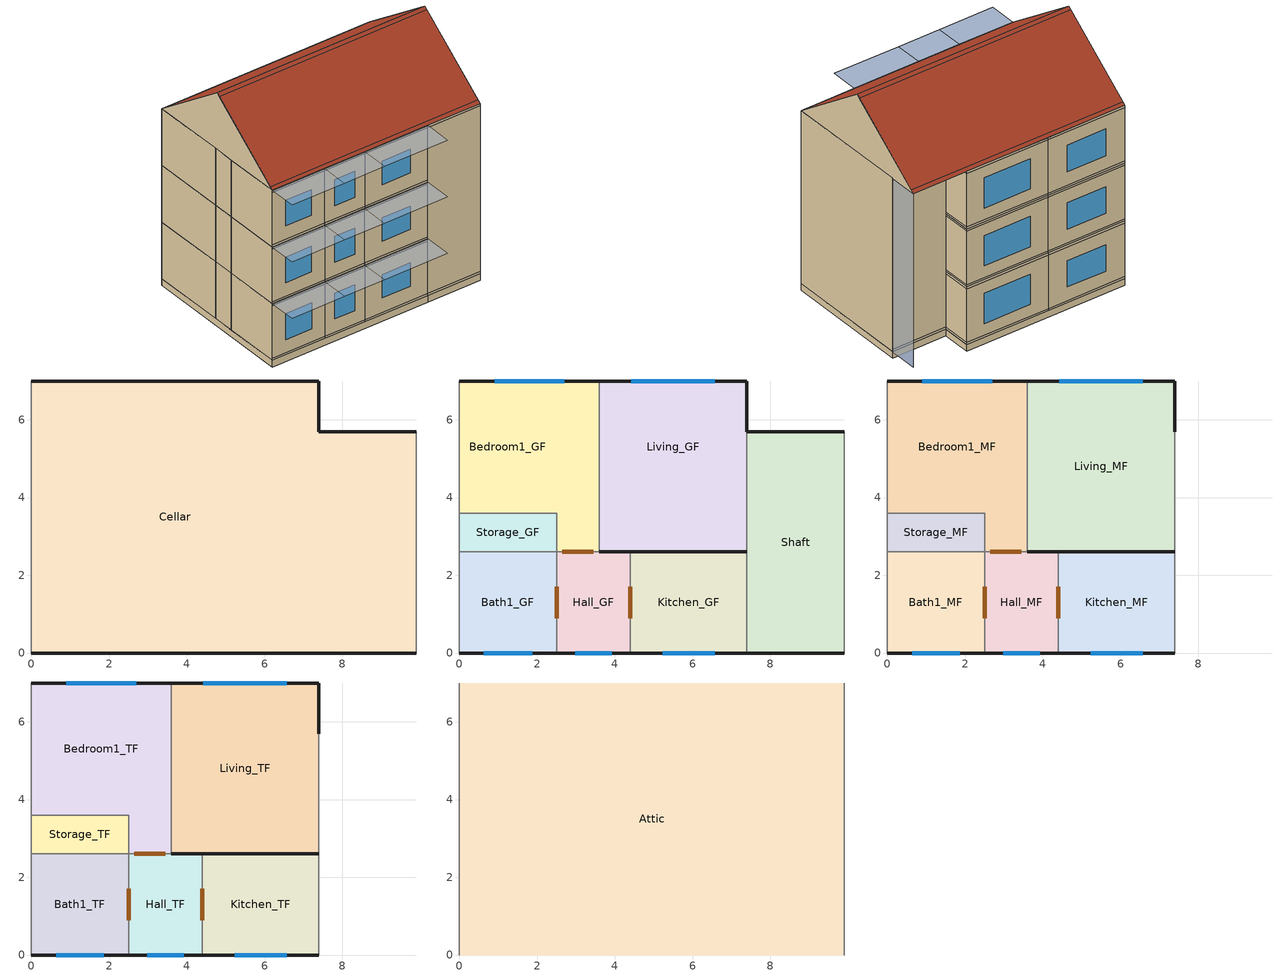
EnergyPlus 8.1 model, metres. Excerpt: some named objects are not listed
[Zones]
Cellar
 floor ground (FLOOR_RandomU): 0,7 7.4,7 7.4,0 0,0 z-0.3; 7.4,5.7 9.9,5.7 9.9,0 7.4,0 z-0.3
 wall outside (CAVITY_RandomU): 0,0 7.4,0 9.9,0 / 9.9,5.7 7.4,5.7 7.4,7 0,7 z-0.3:0
 wall adiabatic (CAVITY_RandomU): 0,7 0,0 / 9.9,0 9.9,5.7 z-0.3:0
Shaft
 floor to Cellar (Suspended_Wooden_Floor): 7.4,5.7 9.9,5.7 9.9,0 7.4,0 z0
 wall outside (CAVITY_RandomU): 9.9,5.7 7.4,5.7 / 7.4,0 9.9,0 z0.1:7.7; 9.9,5.7 7.4,5.7 / 7.4,0 9.9,0 z7.7:7.8; 9.9,5.7 7.4,5.7 / 7.4,0 9.9,0 z0:0.1
 wall adiabatic (CAVITY_RandomU): 9.9,0 9.9,5.7 z0:7.8
 wall to Kitchen_GF (Single_Brick_Internal_Wall): 7.4,2.6 7.4,0 z0:2.6
 wall to Living_MF (Single_Brick_Internal_Wall): 7.4,5.7 7.4,2.6 z2.6:5.2
 wall to Kitchen_MF (Single_Brick_Internal_Wall): 7.4,2.6 7.4,0 z2.6:5.2
 wall to Living_GF (Single_Brick_Internal_Wall): 7.4,5.7 7.4,2.6 z0:2.6
 wall to Living_TF (Single_Brick_Internal_Wall): 7.4,5.7 7.4,2.6 z5.2:7.8
 wall to Kitchen_TF (Single_Brick_Internal_Wall): 7.4,2.6 7.4,0 z5.2:7.8
Bath1_GF
 floor to Cellar (Suspended_Wooden_Floor): 0,2.6 2.5,2.6 2.5,0 0,0 z0
 wall outside (CAVITY_RandomU): 0,0 2.5,0 z0.1:2.5; 0,0 2.5,0 z2.5:2.6; 0,0 2.5,0 z0:0.1
 wall to Storage_GF (Single_Brick_Internal_Wall): 2.5,2.6 0,2.6 z0:2.6
 wall to Hall_GF (Single_Brick_Internal_Wall): 2.5,0 2.5,2.6 z0:2.6
 wall adiabatic (CAVITY_RandomU): 0,2.6 0,0 z0:2.6
 window (Window_RandomU): 0.63,0 1.87,0 z0.7:1.9
 door inside (Wooden_Door): 2.5,0.9 2.5,1.7 z0:2
Hall_GF
 floor to Cellar (Suspended_Wooden_Floor): 2.5,2.6 4.4,2.6 4.4,0 2.5,0 z0
 wall outside (CAVITY_RandomU): 2.5,0 4.4,0 / 4.4,2.6 3.6,2.6 z0.1:2.5; 4.4,2.6 3.6,2.6 / 2.5,0 4.4,0 z2.5:2.6; 4.4,2.6 3.6,2.6 / 2.5,0 4.4,0 z0:0.1
 wall to Bedroom1_GF (Single_Brick_Internal_Wall): 3.6,2.6 2.5,2.6 z0:2.6
 wall to Kitchen_GF (Single_Brick_Internal_Wall): 4.4,0 4.4,2.6 z0:2.6
 window (Window_RandomU): 2.98,0 3.92,0 z0.7:1.9
 door inside (Wooden_Door): 3.45,2.6 2.65,2.6 / 4.4,0.9 4.4,1.7 z0:2
Living_GF
 floor to Cellar (Suspended_Wooden_Floor): 3.6,3.6 7.4,3.6 7.4,2.6 3.6,2.6 z0; 3.6,7 7.4,7 7.4,3.6 3.6,3.6 z0
 wall outside (CAVITY_RandomU): 3.6,2.6 7.4,2.6 / 7.4,5.7 7.4,7 3.6,7 z0.1:2.5; 7.4,5.7 7.4,7 3.6,7 / 3.6,2.6 7.4,2.6 z2.5:2.6; 7.4,5.7 7.4,7 3.6,7 / 3.6,2.6 7.4,2.6 z0:0.1
 wall to Bedroom1_GF (Single_Brick_Internal_Wall): 3.6,7 3.6,3.6 3.6,2.6 z0:2.6
 window (Window_RandomU): 6.57,7 4.43,7 z0.62:1.98
Bedroom1_GF
 floor to Cellar (Suspended_Wooden_Floor): 2.5,7 3.6,7 3.6,3.6 2.5,3.6 z0; 0,7 2.5,7 2.5,3.6 0,3.6 z0; 2.5,3.6 3.6,3.6 3.6,2.6 2.5,2.6 z0
 wall outside (CAVITY_RandomU): 3.6,7 0,7 z0.1:2.5; 3.6,7 0,7 z2.5:2.6; 3.6,7 0,7 z0:0.1
 wall adiabatic (CAVITY_RandomU): 0,7 0,3.6 z0:2.6
 wall to Storage_GF (Single_Brick_Internal_Wall): 0,3.6 2.5,3.6 2.5,2.6 z0:2.6
 window (Window_RandomU): 2.69,7 0.91,7 z0.7:1.9
Storage_GF
 floor to Cellar (Suspended_Wooden_Floor): 0,3.6 2.5,3.6 2.5,2.6 0,2.6 z0
 wall adiabatic (CAVITY_RandomU): 0,3.6 0,2.6 z0:2.6
Kitchen_GF
 floor to Cellar (Suspended_Wooden_Floor): 4.4,2.6 7.4,2.6 7.4,0 4.4,0 z0
 wall outside (CAVITY_RandomU): 7.4,2.6 4.4,2.6 / 4.4,0 7.4,0 z0.1:2.5; 7.4,2.6 4.4,2.6 / 4.4,0 7.4,0 z2.5:2.6; 7.4,2.6 4.4,2.6 / 4.4,0 7.4,0 z0:0.1
 window (Window_RandomU): 5.23,0 6.57,0 z0.76:1.84
Bedroom1_MF
 floor to Bedroom1_GF (Suspended_Wooden_Floor): 0,7 3.6,7 3.6,3.6 0,3.6 z2.6; 2.5,3.6 3.6,3.6 3.6,2.6 2.5,2.6 z2.6
 wall outside (CAVITY_RandomU): 3.6,7 0,7 z2.7:5.1; 3.6,7 0,7 z5.1:5.2; 3.6,7 0,7 z2.6:2.7
 wall to Living_MF (Single_Brick_Internal_Wall): 3.6,2.6 3.6,3.6 3.6,7 z2.6:5.2
 wall adiabatic (CAVITY_RandomU): 0,7 0,3.6 z2.6:5.2
 wall to Storage_MF (Single_Brick_Internal_Wall): 0,3.6 2.5,3.6 2.5,2.6 z2.6:5.2
 wall to Hall_MF (Single_Brick_Internal_Wall): 2.5,2.6 3.6,2.6 z2.6:5.2
 window (Window_RandomU): 2.7,7 0.9,7 z3.3:4.5
 door inside (Wooden_Door): 2.65,2.6 3.45,2.6 z2.6:4.6
Storage_MF
 floor to Storage_GF (Suspended_Wooden_Floor): 0,3.6 2.5,3.6 2.5,2.6 0,2.6 z2.6
 wall to Bath1_MF (Single_Brick_Internal_Wall): 0,2.6 2.5,2.6 z2.6:5.2
 wall adiabatic (CAVITY_RandomU): 0,3.6 0,2.6 z2.6:5.2
Bath1_MF
 floor to Bath1_GF (Suspended_Wooden_Floor): 0,2.6 2.5,2.6 2.5,0 0,0 z2.6
 wall outside (CAVITY_RandomU): 0,0 2.5,0 z2.7:5.1; 0,0 2.5,0 z5.1:5.2; 0,0 2.5,0 z2.6:2.7
 wall to Hall_MF (Single_Brick_Internal_Wall): 2.5,0 2.5,2.6 z2.6:5.2
 wall adiabatic (CAVITY_RandomU): 0,2.6 0,0 z2.6:5.2
 window (Window_RandomU): 0.64,0 1.86,0 z3.31:4.49
 door inside (Wooden_Door): 2.5,0.9 2.5,1.7 z2.6:4.6
Living_MF
 floor to Living_GF (Suspended_Wooden_Floor): 3.6,7 7.4,7 7.4,2.6 3.6,2.6 z2.6
 wall outside (CAVITY_RandomU): 3.6,2.6 7.4,2.6 / 7.4,5.7 7.4,7 3.6,7 z2.7:5.1; 7.4,5.7 7.4,7 3.6,7 / 3.6,2.6 7.4,2.6 z5.1:5.2; 7.4,5.7 7.4,7 3.6,7 / 3.6,2.6 7.4,2.6 z2.6:2.7
 window (Window_RandomU): 6.57,7 4.43,7 z3.22:4.58
Kitchen_MF
 floor to Kitchen_GF (Suspended_Wooden_Floor): 4.4,2.6 7.4,2.6 7.4,0 4.4,0 z2.6
 wall outside (CAVITY_RandomU): 7.4,2.6 4.4,2.6 / 4.4,0 7.4,0 z2.7:5.1; 7.4,2.6 4.4,2.6 / 4.4,0 7.4,0 z5.1:5.2; 7.4,2.6 4.4,2.6 / 4.4,0 7.4,0 z2.6:2.7
 wall to Hall_MF (Single_Brick_Internal_Wall): 4.4,2.6 4.4,0 z2.6:5.2
 window (Window_RandomU): 5.23,0 6.57,0 z3.36:4.44
 door inside (Wooden_Door): 4.4,1.7 4.4,0.9 z2.6:4.6
Hall_MF
 floor to Hall_GF (Suspended_Wooden_Floor): 2.5,2.6 4.4,2.6 4.4,0 2.5,0 z2.6
 wall outside (CAVITY_RandomU): 2.5,0 4.4,0 / 4.4,2.6 3.6,2.6 z2.7:5.1; 4.4,2.6 3.6,2.6 / 2.5,0 4.4,0 z5.1:5.2; 4.4,2.6 3.6,2.6 / 2.5,0 4.4,0 z2.6:2.7
 window (Window_RandomU): 2.98,0 3.92,0 z3.3:4.5
Bedroom1_TF
 floor to Bedroom1_MF (Suspended_Wooden_Floor): 0,7 3.6,7 3.6,3.6 0,3.6 z5.2; 2.5,3.6 3.6,3.6 3.6,2.6 2.5,2.6 z5.2
 wall outside (CAVITY_RandomU): 3.6,7 0,7 z5.3:7.7; 3.6,7 0,7 z7.7:7.8; 3.6,7 0,7 z5.2:5.3
 wall to Living_TF (Single_Brick_Internal_Wall): 3.6,2.6 3.6,3.6 3.6,7 z5.2:7.8
 wall adiabatic (CAVITY_RandomU): 0,7 0,3.6 z5.2:7.8
 wall to Storage_TF (Single_Brick_Internal_Wall): 0,3.6 2.5,3.6 2.5,2.6 z5.2:7.8
 wall to Hall_TF (Single_Brick_Internal_Wall): 2.5,2.6 3.6,2.6 z5.2:7.8
 window (Window_RandomU): 2.7,7 0.9,7 z5.9:7.1
 door inside (Wooden_Door): 2.65,2.6 3.45,2.6 z5.2:7.2
 roof outside (3.10_Roof): 0,7 0,3.6 3.6,3.6 3.6,7 z7.8; 2.5,3.6 2.5,2.6 3.6,2.6 3.6,3.6 z7.8
Storage_TF
 floor to Storage_MF (Suspended_Wooden_Floor): 0,3.6 2.5,3.6 2.5,2.6 0,2.6 z5.2
 wall to Bath1_TF (Single_Brick_Internal_Wall): 0,2.6 2.5,2.6 z5.2:7.8
 wall adiabatic (CAVITY_RandomU): 0,3.6 0,2.6 z5.2:7.8
 roof outside (3.10_Roof): 0,3.6 0,2.6 2.5,2.6 2.5,3.6 z7.8
Hall_TF
 floor to Hall_MF (Suspended_Wooden_Floor): 2.5,2.6 4.4,2.6 4.4,0 2.5,0 z5.2
 wall outside (CAVITY_RandomU): 2.5,0 4.4,0 / 4.4,2.6 3.6,2.6 z5.3:7.7; 4.4,2.6 3.6,2.6 / 2.5,0 4.4,0 z7.7:7.8; 4.4,2.6 3.6,2.6 / 2.5,0 4.4,0 z5.2:5.3
 wall to Kitchen_TF (Single_Brick_Internal_Wall): 4.4,0 4.4,2.6 z5.2:7.8
 wall to Bath1_TF (Single_Brick_Internal_Wall): 2.5,2.6 2.5,0 z5.2:7.8
 window (Window_RandomU): 2.98,0 3.92,0 z5.9:7.1
 door inside (Wooden_Door): 4.4,0.9 4.4,1.7 / 2.5,1.7 2.5,0.9 z5.2:7.2
 roof outside (3.10_Roof): 2.5,2.6 2.5,0 4.4,0 4.4,2.6 z7.8
Kitchen_TF
 floor to Kitchen_MF (Suspended_Wooden_Floor): 4.4,2.6 7.4,2.6 7.4,0 4.4,0 z5.2
 wall outside (CAVITY_RandomU): 7.4,2.6 4.4,2.6 / 4.4,0 7.4,0 z5.3:7.7; 7.4,2.6 4.4,2.6 / 4.4,0 7.4,0 z7.7:7.8; 7.4,2.6 4.4,2.6 / 4.4,0 7.4,0 z5.2:5.3
 window (Window_RandomU): 5.23,0 6.57,0 z5.96:7.04
 roof outside (3.10_Roof): 4.4,2.6 4.4,0 7.4,0 7.4,2.6 z7.8
Living_TF
 floor to Living_MF (Suspended_Wooden_Floor): 3.6,7 7.4,7 7.4,2.6 3.6,2.6 z5.2
 wall outside (CAVITY_RandomU): 3.6,2.6 7.4,2.6 / 7.4,5.7 7.4,7 3.6,7 z5.3:7.7; 7.4,5.7 7.4,7 3.6,7 / 3.6,2.6 7.4,2.6 z7.7:7.8; 7.4,5.7 7.4,7 3.6,7 / 3.6,2.6 7.4,2.6 z5.2:5.3
 window (Window_RandomU): 6.57,7 4.43,7 z5.82:7.18
 roof outside (3.10_Roof): 3.6,7 3.6,2.6 7.4,2.6 7.4,7 z7.8
Bath1_TF
 floor to Bath1_MF (Suspended_Wooden_Floor): 0,2.6 2.5,2.6 2.5,0 0,0 z5.2
 wall outside (CAVITY_RandomU): 0,0 2.5,0 z5.3:7.7; 0,0 2.5,0 z7.7:7.8; 0,0 2.5,0 z5.2:5.3
 wall adiabatic (CAVITY_RandomU): 0,2.6 0,0 z5.2:7.8
 window (Window_RandomU): 0.64,0 1.86,0 z5.91:7.09
 roof outside (3.10_Roof): 0,2.6 0,0 2.5,0 2.5,2.6 z7.8
Attic
 floor to Shaft (LoftFloor_RandomU): 0,7 9.9,7 9.9,0 0,0 z7.8
 wall adiabatic (CAVITY_RandomU): 9.9,3.5,10.4 9.9,0,7.8 9.9,7,7.8; 0,3.5,10.4 0,7,7.8 0,0,7.8
 roof outside (3.10_Roof): 0,3.63,10.3 9.9,3.63,10.3 9.9,6.87,7.9 0,6.87,7.9; 9.9,3.37,10.3 0,3.37,10.3 0,0.13,7.9 9.9,0.13,7.9; 0,3.5,10.4 9.9,3.5,10.4 9.9,3.63,10.3 0,3.63,10.3; 0,6.87,7.9 9.9,6.87,7.9 9.9,7,7.8 0,7,7.8; 9.9,3.5,10.4 0,3.5,10.4 0,3.37,10.3 9.9,3.37,10.3; 9.9,0.13,7.9 0,0.13,7.9 0,0,7.8 9.9,0,7.8
shading: 9.9,0 9.9,7 z0:7.8; 2.5,0 0,0 0,-1.25 2.5,-1.25 z5.2; 2.5,0 0,0 0,-1.25 2.5,-1.25 z2.6; 7.4,0 4.4,0 4.4,-1.25 7.4,-1.25 z5.2; 4.4,0 2.5,0 2.5,-1.25 4.4,-1.25 z2.6; 4.4,0 2.5,0 2.5,-1.25 4.4,-1.25 z7.8; 7.4,0 4.4,0 4.4,-1.25 7.4,-1.25 z2.6; 4.4,0 2.5,0 2.5,-1.25 4.4,-1.25 z5.2; 7.4,0 4.4,0 4.4,-1.25 7.4,-1.25 z7.8; 2.5,0 0,0 0,-1.25 2.5,-1.25 z7.8
[Building]
Lowrise-Pre1990: 0, Urban, 0.04, 0.4, FullExterior, 25, 6
[Site:GroundTemperature:BuildingSurface]
8.3, 6.4, 5.8, 6.3, 8.9, 11.7, 14.4, 16.4, 17, 16.1, 13.8, 11
[Material]
Concrete_0.5: Rough, 0.5, 1.6, 2300, 850, 0.9, 0.7, 0.7
Brick_0.11: Rough, 0.11, 0.6, 1712, 850, 0.9, 0.7, 0.7
Spruce_0.04: Rough, 0.04, 0.09, 455, 1500, 0.9, 0.7, 0.7
Gypsum_0.01: Rough, 0.01, 0.2, 850, 850, 0.9, 0.6, 0.7
Concrete_0.04: Rough, 0.04, 1.6, 2300, 850, 0.9, 0.7, 0.7
Brick_0.1: Rough, 0.1, 0.6, 1712, 850, 0.9, 0.7, 0.7
Concrete_0.01: Rough, 0.01, 1.6, 2300, 850, 0.9, 0.7, 0.7
Spruce_0.0125: Rough, 0.0125, 0.09, 455, 1500, 0.9, 0.7, 0.7
AirGap_0.1: Rough, 0.1, 0.02485, 1.204, 1004, 0.9, 0.7, 0.7
AirGapExt_0.01: Rough, 0.01, 0.02485, 1.204, 1004, 0.9, 0.7, 0.7
Spruce_0.05: Rough, 0.05, 0.09, 455, 1500, 0.9, 0.7, 0.7
GlassFiberFloor_0.0065: Rough, 0.0065, 0.04, 80, 840, 0.9, 0.7, 0.7
Gypsum_0.1: Rough, 0.1, 0.2, 850, 850, 0.9, 0.6, 0.7
AirGapRoof_0.0001: Rough, 0.0001, 0.02485, 1.204, 1004, 0.9, 0.7, 0.7
[WindowMaterial:Glazing]
Glass_0.01: SpectralAverage, , 0.01, 0.775, 0.071, 0.071, 0.881, 0.08, 0.08, 0, 0.84, 0.84, 0.9
[WindowMaterial:Gas]
GasWin_0.01: Air, 0.01
[Construction]
Single_Brick_Internal_Wall: Gypsum_0.01, Brick_0.1, Gypsum_0.01
3.10_Roof: Concrete_0.04, Gypsum_0.01
Suspended_Wooden_Floor: Gypsum_0.01, AirGap_0.1, Spruce_0.05
LoftFloor_RandomU: Concrete_0.01, Spruce_0.0125, AirGapRoof_0.0001, Gypsum_0.01
FLOOR_RandomU: Concrete_0.5, GlassFiberFloor_0.0065, Gypsum_0.1
Wooden_Door: Spruce_0.04
Window_RandomU: Glass_0.01, GasWin_0.01, Glass_0.01
CAVITY_RandomU: Brick_0.11, AirGapExt_0.01, Brick_0.11, Gypsum_0.01
[Zone]
Bedroom1_TF; Bedroom1_MF; Shaft; Storage_MF; Bath1_MF; Living_MF; Bath1_GF; Storage_TF; Kitchen_MF; Hall_GF; Living_GF; Bedroom1_GF; Storage_GF; Hall_TF; Kitchen_GF; Attic; Hall_MF; Kitchen_TF; Cellar; Living_TF; Bath1_TF: 0, 0, 0, 0
[ZoneContaminantSourceAndSink:Generic:DepositionRateSink]
Gas_PM25_test_Bedroom1_TF_DepRate_: Bedroom1_TF, 5e-05, Gas_PM25_test_Bedroom1_TF_DepRate_
Gas_PM25_test_Bedroom1_MF_DepRate_: Bedroom1_MF, 5e-05, Gas_PM25_test_Bedroom1_MF_DepRate_
Gas_PM25_test_Shaft_DepRate_: Shaft, 5e-05, Gas_PM25_test_Shaft_DepRate_
Gas_PM25_test_Storage_MF_DepRate_: Storage_MF, 5e-05, Gas_PM25_test_Storage_MF_DepRate_
Gas_PM25_test_Bath1_MF_DepRate_: Bath1_MF, 5e-05, Gas_PM25_test_Bath1_MF_DepRate_
Gas_PM25_test_Living_MF_DepRate_: Living_MF, 5e-05, Gas_PM25_test_Living_MF_DepRate_
Gas_PM25_test_Bath1_GF_DepRate_: Bath1_GF, 5e-05, Gas_PM25_test_Bath1_GF_DepRate_
Gas_PM25_test_Storage_TF_DepRate_: Storage_TF, 5e-05, Gas_PM25_test_Storage_TF_DepRate_
Gas_PM25_test_Kitchen_MF_DepRate_: Kitchen_MF, 5e-05, Gas_PM25_test_Kitchen_MF_DepRate_
Gas_PM25_test_Hall_GF_DepRate_: Hall_GF, 5e-05, Gas_PM25_test_Hall_GF_DepRate_
Gas_PM25_test_Living_GF_DepRate_: Living_GF, 5e-05, Gas_PM25_test_Living_GF_DepRate_
Gas_PM25_test_Bedroom1_GF_DepRate_: Bedroom1_GF, 5e-05, Gas_PM25_test_Bedroom1_GF_DepRate_
Gas_PM25_test_Storage_GF_DepRate_: Storage_GF, 5e-05, Gas_PM25_test_Storage_GF_DepRate_
Gas_PM25_test_Hall_TF_DepRate_: Hall_TF, 5e-05, Gas_PM25_test_Hall_TF_DepRate_
Gas_PM25_test_Kitchen_GF_DepRate_: Kitchen_GF, 5e-05, Gas_PM25_test_Kitchen_GF_DepRate_
Gas_PM25_test_Attic_DepRate_: Attic, 5e-05, Gas_PM25_test_Attic_DepRate_
Gas_PM25_test_Hall_MF_DepRate_: Hall_MF, 5e-05, Gas_PM25_test_Hall_MF_DepRate_
Gas_PM25_test_Kitchen_TF_DepRate_: Kitchen_TF, 5e-05, Gas_PM25_test_Kitchen_TF_DepRate_
Gas_PM25_test_Cellar_DepRate_: Cellar, 5e-05, Gas_PM25_test_Cellar_DepRate_
Gas_PM25_test_Living_TF_DepRate_: Living_TF, 5e-05, Gas_PM25_test_Living_TF_DepRate_
Gas_PM25_test_Bath1_TF_DepRate_: Bath1_TF, 5e-05, Gas_PM25_test_Bath1_TF_DepRate_
[SurfaceProperties:VaporCoefficients]
Bedroom1_TF_L1; Bedroom1_TF_L4; Bedroom1_TF_L1_pu: Yes, 6.25e-08, Yes, 2e-08
Bedroom1_TF_L2; Bedroom1_TF_L3_qa001; Bedroom1_TF+_L2; Bedroom1_TF+_L3; Bedroom1_TF+_L4: Yes, 2e-08, Yes, 2e-08
[People]
Pensioner2_Bedroom1_TF: Bedroom1_TF, Pensioner2_Bedroom1_TF_Presence_, People, 1, , , 0.1, autocalculate, Pensioner2_Bedroom1_TF_Metabolism_, 3.82e-08, No, ZoneAveraged
Pensioner1_Bedroom1_TF: Bedroom1_TF, Pensioner1_Bedroom1_TF_Presence_, People, 1, , , 0.1, autocalculate, Pensioner1_Bedroom1_TF_Metabolism_, 3.82e-08, No, ZoneAveraged
Pensioner1_Bedroom1_MF: Bedroom1_MF, Pensioner1_Bedroom1_MF_Presence_, People, 1, , , 0.1, autocalculate, Pensioner1_Bedroom1_MF_Metabolism_, 3.82e-08, No, ZoneAveraged
Pensioner2_Bedroom1_MF: Bedroom1_MF, Pensioner2_Bedroom1_MF_Presence_, People, 1, , , 0.1, autocalculate, Pensioner2_Bedroom1_MF_Metabolism_, 3.82e-08, No, ZoneAveraged
Pensioner2_Bath1_MF: Bath1_MF, Pensioner2_Bath1_MF_Presence_, People, 1, , , 0.1, autocalculate, Pensioner2_Bath1_MF_Metabolism_, 3.82e-08, No, ZoneAveraged
Pensioner1_Bath1_MF: Bath1_MF, Pensioner1_Bath1_MF_Presence_, People, 1, , , 0.1, autocalculate, Pensioner1_Bath1_MF_Metabolism_, 3.82e-08, No, ZoneAveraged
Pensioner2_Living_MF: Living_MF, Pensioner2_Living_MF_Presence_, People, 1, , , 0.1, autocalculate, Pensioner2_Living_MF_Metabolism_, 3.82e-08, No, ZoneAveraged
Pensioner1_Living_MF: Living_MF, Pensioner1_Living_MF_Presence_, People, 1, , , 0.1, autocalculate, Pensioner1_Living_MF_Metabolism_, 3.82e-08, No, ZoneAveraged
Pensioner2_Bath1_GF: Bath1_GF, Pensioner2_Bath1_GF_Presence_, People, 1, , , 0.1, autocalculate, Pensioner2_Bath1_GF_Metabolism_, 3.82e-08, No, ZoneAveraged
Pensioner1_Bath1_GF: Bath1_GF, Pensioner1_Bath1_GF_Presence_, People, 1, , , 0.1, autocalculate, Pensioner1_Bath1_GF_Metabolism_, 3.82e-08, No, ZoneAveraged
Pensioner2_Kitchen_MF: Kitchen_MF, Pensioner2_Kitchen_MF_Presence_, People, 1, , , 0.1, autocalculate, Pensioner2_Kitchen_MF_Metabolism_, 3.82e-08, No, ZoneAveraged
Pensioner1_Kitchen_MF: Kitchen_MF, Pensioner1_Kitchen_MF_Presence_, People, 1, , , 0.1, autocalculate, Pensioner1_Kitchen_MF_Metabolism_, 3.82e-08, No, ZoneAveraged
Pensioner2_Living_GF: Living_GF, Pensioner2_Living_GF_Presence_, People, 1, , , 0.1, autocalculate, Pensioner2_Living_GF_Metabolism_, 3.82e-08, No, ZoneAveraged
Pensioner1_Living_GF: Living_GF, Pensioner1_Living_GF_Presence_, People, 1, , , 0.1, autocalculate, Pensioner1_Living_GF_Metabolism_, 3.82e-08, No, ZoneAveraged
Pensioner2_Bedroom1_GF: Bedroom1_GF, Pensioner2_Bedroom1_GF_Presence_, People, 1, , , 0.1, autocalculate, Pensioner2_Bedroom1_GF_Metabolism_, 3.82e-08, No, ZoneAveraged
Pensioner1_Bedroom1_GF: Bedroom1_GF, Pensioner1_Bedroom1_GF_Presence_, People, 1, , , 0.1, autocalculate, Pensioner1_Bedroom1_GF_Metabolism_, 3.82e-08, No, ZoneAveraged
Pensioner1_Kitchen_GF: Kitchen_GF, Pensioner1_Kitchen_GF_Presence_, People, 1, , , 0.1, autocalculate, Pensioner1_Kitchen_GF_Metabolism_, 3.82e-08, No, ZoneAveraged
Pensioner2_Kitchen_GF: Kitchen_GF, Pensioner2_Kitchen_GF_Presence_, People, 1, , , 0.1, autocalculate, Pensioner2_Kitchen_GF_Metabolism_, 3.82e-08, No, ZoneAveraged
Pensioner1_Kitchen_TF: Kitchen_TF, Pensioner1_Kitchen_TF_Presence_, People, 1, , , 0.1, autocalculate, Pensioner1_Kitchen_TF_Metabolism_, 3.82e-08, No, ZoneAveraged
Pensioner2_Kitchen_TF: Kitchen_TF, Pensioner2_Kitchen_TF_Presence_, People, 1, , , 0.1, autocalculate, Pensioner2_Kitchen_TF_Metabolism_, 3.82e-08, No, ZoneAveraged
Pensioner1_Living_TF: Living_TF, Pensioner1_Living_TF_Presence_, People, 1, , , 0.1, autocalculate, Pensioner1_Living_TF_Metabolism_, 3.82e-08, No, ZoneAveraged
Pensioner2_Living_TF: Living_TF, Pensioner2_Living_TF_Presence_, People, 1, , , 0.1, autocalculate, Pensioner2_Living_TF_Metabolism_, 3.82e-08, No, ZoneAveraged
Pensioner1_Bath1_TF: Bath1_TF, Pensioner1_Bath1_TF_Presence_, People, 1, , , 0.1, autocalculate, Pensioner1_Bath1_TF_Metabolism_, 3.82e-08, No, ZoneAveraged
Pensioner2_Bath1_TF: Bath1_TF, Pensioner2_Bath1_TF_Presence_, People, 1, , , 0.1, autocalculate, Pensioner2_Bath1_TF_Metabolism_, 3.82e-08, No, ZoneAveraged
[ElectricEquipment]
Bedroom1_TF_Pensioner1_Bedroom1_TF_Appliance_NIST_MOBILEPHONES_NIST_MOBILEPHONES: Bedroom1_TF, Pensioner1_Bedroom1_TF_Appliance_NIST_MOBILEPHONES, EquipmentLevel, 0, , , 0.16, 0.367, 0.106
Bedroom1_TF_Pensioner2_Bedroom1_TF_Appliance_NIST_MOBILEPHONES_NIST_MOBILEPHONES: Bedroom1_TF, Pensioner2_Bedroom1_TF_Appliance_NIST_MOBILEPHONES, EquipmentLevel, 0, , , 0.16, 0.367, 0.106
Bedroom1_MF_Pensioner1_Bedroom1_MF_Appliance_NIST_MOBILEPHONES_NIST_MOBILEPHONES: Bedroom1_MF, Pensioner1_Bedroom1_MF_Appliance_NIST_MOBILEPHONES, EquipmentLevel, 0, , , 0.16, 0.367, 0.106
Bedroom1_MF_Pensioner2_Bedroom1_MF_Appliance_NIST_MOBILEPHONES_NIST_MOBILEPHONES: Bedroom1_MF, Pensioner2_Bedroom1_MF_Appliance_NIST_MOBILEPHONES, EquipmentLevel, 0, , , 0.16, 0.367, 0.106
Bath1_MF_Pensioner1_Bath1_MF_Appliance_CIBSE_SHOWER_MOISTURE_CIBSE_SHOWER_MOISTURE: Bath1_MF, Pensioner1_Bath1_MF_Appliance_CIBSE_SHOWER_MOISTURE, EquipmentLevel, 0, , , 1, 0, 0
Bath1_MF_Pensioner2_Bath1_MF_Appliance_CIBSE_SHOWER_MOISTURE_CIBSE_SHOWER_MOISTURE: Bath1_MF, Pensioner2_Bath1_MF_Appliance_CIBSE_SHOWER_MOISTURE, EquipmentLevel, 0, , , 1, 0, 0
Bath1_MF_Pensioner2_Bath1_MF_Appliance_NIST_HAIRDRYER_NIST_HAIRDRYER: Bath1_MF, Pensioner2_Bath1_MF_Appliance_NIST_HAIRDRYER, EquipmentLevel, 0, , , 0.16, 0.367, 0.106
Living_MF_Pensioner1_Living_MF_Appliance_NIST_MOBILEPHONES_NIST_MOBILEPHONES: Living_MF, Pensioner1_Living_MF_Appliance_NIST_MOBILEPHONES, EquipmentLevel, 0, , , 0.16, 0.367, 0.106
Living_MF_Pensioner1_Living_MF_Appliance_NIST_TV_NIST_TV: Living_MF, Pensioner1_Living_MF_Appliance_NIST_TV, EquipmentLevel, 0, , , 0.16, 0.367, 0.106
Living_MF_Pensioner2_Living_MF_Appliance_NIST_MOBILEPHONES_NIST_MOBILEPHONES: Living_MF, Pensioner2_Living_MF_Appliance_NIST_MOBILEPHONES, EquipmentLevel, 0, , , 0.16, 0.367, 0.106
Living_MF_HPRU_ROUTINE_Living_MF_Appliance_TV-Standby_TV-Standby: Living_MF, HPRU_ROUTINE_Living_MF_Appliance_TV-Standby, EquipmentLevel, 0, , , 0, 0.5, 0
Living_MF_HPRU_ROUTINE_Living_MF_Appliance_NIST_LAPTOP_NIST_LAPTOP: Living_MF, HPRU_ROUTINE_Living_MF_Appliance_NIST_LAPTOP, EquipmentLevel, 0, , , 0.16, 0.367, 0.106
Living_MF_HPRU_ROUTINE_Living_MF_Appliance_NIST_WIRELESSROUTER_NIST_WIRELESSROUTER: Living_MF, HPRU_ROUTINE_Living_MF_Appliance_NIST_WIRELESSROUTER, EquipmentLevel, 0, , , 0.16, 0.367, 0.106
Bath1_GF_Pensioner1_Bath1_GF_Appliance_CIBSE_SHOWER_MOISTURE_CIBSE_SHOWER_MOISTURE: Bath1_GF, Pensioner1_Bath1_GF_Appliance_CIBSE_SHOWER_MOISTURE, EquipmentLevel, 0, , , 1, 0, 0
Bath1_GF_Pensioner2_Bath1_GF_Appliance_CIBSE_SHOWER_MOISTURE_CIBSE_SHOWER_MOISTURE: Bath1_GF, Pensioner2_Bath1_GF_Appliance_CIBSE_SHOWER_MOISTURE, EquipmentLevel, 0, , , 1, 0, 0
Bath1_GF_Pensioner2_Bath1_GF_Appliance_NIST_HAIRDRYER_NIST_HAIRDRYER: Bath1_GF, Pensioner2_Bath1_GF_Appliance_NIST_HAIRDRYER, EquipmentLevel, 0, , , 0.16, 0.367, 0.106
Kitchen_MF_Pensioner1_Kitchen_MF_Appliance_NIST_HOB_NIST_HOB: Kitchen_MF, Pensioner1_Kitchen_MF_Appliance_NIST_HOB, EquipmentLevel, 0, , , 0.3, 0.2, 0.3
Kitchen_MF_Pensioner1_Kitchen_MF_Appliance_NIST_OVEN_NIST_OVEN: Kitchen_MF, Pensioner1_Kitchen_MF_Appliance_NIST_OVEN, EquipmentLevel, 0, , , 0.3, 0.2, 0.3
Kitchen_MF_Pensioner1_Kitchen_MF_Appliance_CIBSE_COOK_MOISTURE_CIBSE_COOK_MOISTURE: Kitchen_MF, Pensioner1_Kitchen_MF_Appliance_CIBSE_COOK_MOISTURE, EquipmentLevel, 0, , , 1, 0, 0
Kitchen_MF_HPRU_ROUTINE_Kitchen_MF_Appliance_NIST_FRIDGE_NIST_FRIDGE: Kitchen_MF, HPRU_ROUTINE_Kitchen_MF_Appliance_NIST_FRIDGE, EquipmentLevel, 0, , , 0, 0.5, 0
Kitchen_MF_HPRU_ROUTINE_Kitchen_MF_Appliance_NIST_WASHINGMACHINE_NIST_WASHINGMACHINE: Kitchen_MF, HPRU_ROUTINE_Kitchen_MF_Appliance_NIST_WASHINGMACHINE, EquipmentLevel, 0, , , 0, 0.4, 0.2
Kitchen_MF_HPRU_ROUTINE_Kitchen_MF_Appliance_NIST_DISHWASHER_NIST_DISHWASHER: Kitchen_MF, HPRU_ROUTINE_Kitchen_MF_Appliance_NIST_DISHWASHER, EquipmentLevel, 0, , , 0.15, 0.3, 0.25
Living_GF_Pensioner1_Living_GF_Appliance_NIST_MOBILEPHONES_NIST_MOBILEPHONES: Living_GF, Pensioner1_Living_GF_Appliance_NIST_MOBILEPHONES, EquipmentLevel, 0, , , 0.16, 0.367, 0.106
Living_GF_Pensioner1_Living_GF_Appliance_NIST_TV_NIST_TV: Living_GF, Pensioner1_Living_GF_Appliance_NIST_TV, EquipmentLevel, 0, , , 0.16, 0.367, 0.106
Living_GF_Pensioner2_Living_GF_Appliance_NIST_MOBILEPHONES_NIST_MOBILEPHONES: Living_GF, Pensioner2_Living_GF_Appliance_NIST_MOBILEPHONES, EquipmentLevel, 0, , , 0.16, 0.367, 0.106
Living_GF_HPRU_ROUTINE_Living_GF_Appliance_TV-Standby_TV-Standby: Living_GF, HPRU_ROUTINE_Living_GF_Appliance_TV-Standby, EquipmentLevel, 0, , , 0, 0.5, 0
Living_GF_HPRU_ROUTINE_Living_GF_Appliance_NIST_LAPTOP_NIST_LAPTOP: Living_GF, HPRU_ROUTINE_Living_GF_Appliance_NIST_LAPTOP, EquipmentLevel, 0, , , 0.16, 0.367, 0.106
Living_GF_HPRU_ROUTINE_Living_GF_Appliance_NIST_WIRELESSROUTER_NIST_WIRELESSROUTER: Living_GF, HPRU_ROUTINE_Living_GF_Appliance_NIST_WIRELESSROUTER, EquipmentLevel, 0, , , 0.16, 0.367, 0.106
Bedroom1_GF_Pensioner1_Bedroom1_GF_Appliance_NIST_MOBILEPHONES_NIST_MOBILEPHONES: Bedroom1_GF, Pensioner1_Bedroom1_GF_Appliance_NIST_MOBILEPHONES, EquipmentLevel, 0, , , 0.16, 0.367, 0.106
Bedroom1_GF_Pensioner2_Bedroom1_GF_Appliance_NIST_MOBILEPHONES_NIST_MOBILEPHONES: Bedroom1_GF, Pensioner2_Bedroom1_GF_Appliance_NIST_MOBILEPHONES, EquipmentLevel, 0, , , 0.16, 0.367, 0.106
Kitchen_GF_Pensioner1_Kitchen_GF_Appliance_NIST_HOB_NIST_HOB: Kitchen_GF, Pensioner1_Kitchen_GF_Appliance_NIST_HOB, EquipmentLevel, 0, , , 0.3, 0.2, 0.3
Kitchen_GF_Pensioner1_Kitchen_GF_Appliance_NIST_OVEN_NIST_OVEN: Kitchen_GF, Pensioner1_Kitchen_GF_Appliance_NIST_OVEN, EquipmentLevel, 0, , , 0.3, 0.2, 0.3
Kitchen_GF_Pensioner1_Kitchen_GF_Appliance_CIBSE_COOK_MOISTURE_CIBSE_COOK_MOISTURE: Kitchen_GF, Pensioner1_Kitchen_GF_Appliance_CIBSE_COOK_MOISTURE, EquipmentLevel, 0, , , 1, 0, 0
Kitchen_GF_HPRU_ROUTINE_Kitchen_GF_Appliance_NIST_FRIDGE_NIST_FRIDGE: Kitchen_GF, HPRU_ROUTINE_Kitchen_GF_Appliance_NIST_FRIDGE, EquipmentLevel, 0, , , 0, 0.5, 0
Kitchen_GF_HPRU_ROUTINE_Kitchen_GF_Appliance_NIST_WASHINGMACHINE_NIST_WASHINGMACHINE: Kitchen_GF, HPRU_ROUTINE_Kitchen_GF_Appliance_NIST_WASHINGMACHINE, EquipmentLevel, 0, , , 0, 0.4, 0.2
Kitchen_GF_HPRU_ROUTINE_Kitchen_GF_Appliance_NIST_DISHWASHER_NIST_DISHWASHER: Kitchen_GF, HPRU_ROUTINE_Kitchen_GF_Appliance_NIST_DISHWASHER, EquipmentLevel, 0, , , 0.15, 0.3, 0.25
Kitchen_TF_Pensioner1_Kitchen_TF_Appliance_NIST_HOB_NIST_HOB: Kitchen_TF, Pensioner1_Kitchen_TF_Appliance_NIST_HOB, EquipmentLevel, 0, , , 0.3, 0.2, 0.3
Kitchen_TF_Pensioner1_Kitchen_TF_Appliance_NIST_OVEN_NIST_OVEN: Kitchen_TF, Pensioner1_Kitchen_TF_Appliance_NIST_OVEN, EquipmentLevel, 0, , , 0.3, 0.2, 0.3
Kitchen_TF_Pensioner1_Kitchen_TF_Appliance_CIBSE_COOK_MOISTURE_CIBSE_COOK_MOISTURE: Kitchen_TF, Pensioner1_Kitchen_TF_Appliance_CIBSE_COOK_MOISTURE, EquipmentLevel, 0, , , 1, 0, 0
Kitchen_TF_HPRU_ROUTINE_Kitchen_TF_Appliance_NIST_FRIDGE_NIST_FRIDGE: Kitchen_TF, HPRU_ROUTINE_Kitchen_TF_Appliance_NIST_FRIDGE, EquipmentLevel, 0, , , 0, 0.5, 0
Kitchen_TF_HPRU_ROUTINE_Kitchen_TF_Appliance_NIST_WASHINGMACHINE_NIST_WASHINGMACHINE: Kitchen_TF, HPRU_ROUTINE_Kitchen_TF_Appliance_NIST_WASHINGMACHINE, EquipmentLevel, 0, , , 0, 0.4, 0.2
Kitchen_TF_HPRU_ROUTINE_Kitchen_TF_Appliance_NIST_DISHWASHER_NIST_DISHWASHER: Kitchen_TF, HPRU_ROUTINE_Kitchen_TF_Appliance_NIST_DISHWASHER, EquipmentLevel, 0, , , 0.15, 0.3, 0.25
Living_TF_Pensioner1_Living_TF_Appliance_NIST_MOBILEPHONES_NIST_MOBILEPHONES: Living_TF, Pensioner1_Living_TF_Appliance_NIST_MOBILEPHONES, EquipmentLevel, 0, , , 0.16, 0.367, 0.106
Living_TF_Pensioner1_Living_TF_Appliance_NIST_TV_NIST_TV: Living_TF, Pensioner1_Living_TF_Appliance_NIST_TV, EquipmentLevel, 0, , , 0.16, 0.367, 0.106
Living_TF_Pensioner2_Living_TF_Appliance_NIST_MOBILEPHONES_NIST_MOBILEPHONES: Living_TF, Pensioner2_Living_TF_Appliance_NIST_MOBILEPHONES, EquipmentLevel, 0, , , 0.16, 0.367, 0.106
Living_TF_HPRU_ROUTINE_Living_TF_Appliance_TV-Standby_TV-Standby: Living_TF, HPRU_ROUTINE_Living_TF_Appliance_TV-Standby, EquipmentLevel, 0, , , 0, 0.5, 0
Living_TF_HPRU_ROUTINE_Living_TF_Appliance_NIST_LAPTOP_NIST_LAPTOP: Living_TF, HPRU_ROUTINE_Living_TF_Appliance_NIST_LAPTOP, EquipmentLevel, 0, , , 0.16, 0.367, 0.106
Living_TF_HPRU_ROUTINE_Living_TF_Appliance_NIST_WIRELESSROUTER_NIST_WIRELESSROUTER: Living_TF, HPRU_ROUTINE_Living_TF_Appliance_NIST_WIRELESSROUTER, EquipmentLevel, 0, , , 0.16, 0.367, 0.106
Bath1_TF_Pensioner1_Bath1_TF_Appliance_CIBSE_SHOWER_MOISTURE_CIBSE_SHOWER_MOISTURE: Bath1_TF, Pensioner1_Bath1_TF_Appliance_CIBSE_SHOWER_MOISTURE, EquipmentLevel, 0, , , 1, 0, 0
Bath1_TF_Pensioner2_Bath1_TF_Appliance_CIBSE_SHOWER_MOISTURE_CIBSE_SHOWER_MOISTURE: Bath1_TF, Pensioner2_Bath1_TF_Appliance_CIBSE_SHOWER_MOISTURE, EquipmentLevel, 0, , , 1, 0, 0
Bath1_TF_Pensioner2_Bath1_TF_Appliance_NIST_HAIRDRYER_NIST_HAIRDRYER: Bath1_TF, Pensioner2_Bath1_TF_Appliance_NIST_HAIRDRYER, EquipmentLevel, 0, , , 0.16, 0.367, 0.106
[ZoneControl:Thermostat]
Bedroom1_TF_Thermostat: Bedroom1_TF, Heat_CIBSE_Pensioner_Bedroom1_TF_Heating_, ThermostatSetpoint:SingleHeating, Bedroom1_TF_stat
Bedroom1_MF_Thermostat: Bedroom1_MF, Heat_CIBSE_Pensioner_Bedroom1_MF_Heating_, ThermostatSetpoint:SingleHeating, Bedroom1_MF_stat
Shaft_Thermostat: Shaft, Heat_CIBSE_Pensioner_Shaft_Heating_, ThermostatSetpoint:SingleHeating, Shaft_stat
Storage_MF_Thermostat: Storage_MF, Heat_CIBSE_Pensioner_Storage_MF_Heating_, ThermostatSetpoint:SingleHeating, Storage_MF_stat
Bath1_MF_Thermostat: Bath1_MF, Heat_CIBSE_Pensioner_Bath1_MF_Heating_, ThermostatSetpoint:SingleHeating, Bath1_MF_stat
Living_MF_Thermostat: Living_MF, Heat_CIBSE_Pensioner_Living_MF_Heating_, ThermostatSetpoint:SingleHeating, Living_MF_stat
Bath1_GF_Thermostat: Bath1_GF, Heat_CIBSE_Pensioner_Bath1_GF_Heating_, ThermostatSetpoint:SingleHeating, Bath1_GF_stat
Storage_TF_Thermostat: Storage_TF, Heat_CIBSE_Pensioner_Storage_TF_Heating_, ThermostatSetpoint:SingleHeating, Storage_TF_stat
Kitchen_MF_Thermostat: Kitchen_MF, Heat_CIBSE_Pensioner_Kitchen_MF_Heating_, ThermostatSetpoint:SingleHeating, Kitchen_MF_stat
Hall_GF_Thermostat: Hall_GF, Heat_CIBSE_Pensioner_Hall_GF_Heating_, ThermostatSetpoint:SingleHeating, Hall_GF_stat
Living_GF_Thermostat: Living_GF, Heat_CIBSE_Pensioner_Living_GF_Heating_, ThermostatSetpoint:SingleHeating, Living_GF_stat
Bedroom1_GF_Thermostat: Bedroom1_GF, Heat_CIBSE_Pensioner_Bedroom1_GF_Heating_, ThermostatSetpoint:SingleHeating, Bedroom1_GF_stat
Storage_GF_Thermostat: Storage_GF, Heat_CIBSE_Pensioner_Storage_GF_Heating_, ThermostatSetpoint:SingleHeating, Storage_GF_stat
Hall_TF_Thermostat: Hall_TF, Heat_CIBSE_Pensioner_Hall_TF_Heating_, ThermostatSetpoint:SingleHeating, Hall_TF_stat
Kitchen_GF_Thermostat: Kitchen_GF, Heat_CIBSE_Pensioner_Kitchen_GF_Heating_, ThermostatSetpoint:SingleHeating, Kitchen_GF_stat
Hall_MF_Thermostat: Hall_MF, Heat_CIBSE_Pensioner_Hall_MF_Heating_, ThermostatSetpoint:SingleHeating, Hall_MF_stat
Kitchen_TF_Thermostat: Kitchen_TF, Heat_CIBSE_Pensioner_Kitchen_TF_Heating_, ThermostatSetpoint:SingleHeating, Kitchen_TF_stat
Living_TF_Thermostat: Living_TF, Heat_CIBSE_Pensioner_Living_TF_Heating_, ThermostatSetpoint:SingleHeating, Living_TF_stat
Bath1_TF_Thermostat: Bath1_TF, Heat_CIBSE_Pensioner_Bath1_TF_Heating_, ThermostatSetpoint:SingleHeating, Bath1_TF_stat
[ThermostatSetpoint:SingleHeating]
Bedroom1_TF_stat: ComfX_Bedroom1_TF_Comfort_
Bedroom1_MF_stat: ComfX_Bedroom1_MF_Comfort_
Shaft_stat: ComfX_Shaft_Comfort_
Storage_MF_stat: ComfX_Storage_MF_Comfort_
Bath1_MF_stat: ComfX_Bath1_MF_Comfort_
Living_MF_stat: ComfX_Living_MF_Comfort_
Bath1_GF_stat: ComfX_Bath1_GF_Comfort_
Storage_TF_stat: ComfX_Storage_TF_Comfort_
Kitchen_MF_stat: ComfX_Kitchen_MF_Comfort_
Hall_GF_stat: ComfX_Hall_GF_Comfort_
Living_GF_stat: ComfX_Living_GF_Comfort_
Bedroom1_GF_stat: ComfX_Bedroom1_GF_Comfort_
Storage_GF_stat: ComfX_Storage_GF_Comfort_
Hall_TF_stat: ComfX_Hall_TF_Comfort_
Kitchen_GF_stat: ComfX_Kitchen_GF_Comfort_
Hall_MF_stat: ComfX_Hall_MF_Comfort_
Kitchen_TF_stat: ComfX_Kitchen_TF_Comfort_
Living_TF_stat: ComfX_Living_TF_Comfort_
Bath1_TF_stat: ComfX_Bath1_TF_Comfort_
[Zone equipment]
Bedroom1_TF: Bedroom1_TF_heater
Bedroom1_MF: Bedroom1_MF_heater
Shaft: Shaft_heater
Storage_MF: Storage_MF_heater
Bath1_MF: Bath1_MF_L3_pu_ExhaustFan, Bath1_MF_heater
Living_MF: Living_MF_heater
Bath1_GF: Bath1_GF_L3_pu_ExhaustFan, Bath1_GF_heater
Storage_TF: Storage_TF_heater
Kitchen_MF: Kitchen_MF_L1_pu_ExhaustFan, Kitchen_MF_heater
Hall_GF: Hall_GF_heater
Living_GF: Living_GF_heater
Bedroom1_GF: Bedroom1_GF_heater
Storage_GF: Storage_GF_heater
Hall_TF: Hall_TF_heater
Kitchen_GF: Kitchen_GF_L1_pu_ExhaustFan, Kitchen_GF_heater
Hall_MF: Hall_MF_heater
Kitchen_TF: Kitchen_TF_L1_pu_ExhaustFan, Kitchen_TF_heater
Living_TF: Living_TF_heater
Bath1_TF: Bath1_TF_L3_pu_ExhaustFan, Bath1_TF_heater
[Lights]
Bath1_MF_Pensioner1_Bath1_MF_Appliance_Lights_Lights: Bath1_MF, Pensioner1_Bath1_MF_Appliance_Lights, LightingLevel, 0, , , 0, 0, 0, 1
Bath1_MF_Pensioner2_Bath1_MF_Appliance_Lights_Lights: Bath1_MF, Pensioner2_Bath1_MF_Appliance_Lights, LightingLevel, 0, , , 0, 0, 0, 1
Living_MF_Pensioner1_Living_MF_Appliance_Lights_Lights: Living_MF, Pensioner1_Living_MF_Appliance_Lights, LightingLevel, 0, , , 0, 0, 0, 1
Bath1_GF_Pensioner1_Bath1_GF_Appliance_Lights_Lights: Bath1_GF, Pensioner1_Bath1_GF_Appliance_Lights, LightingLevel, 0, , , 0, 0, 0, 1
Bath1_GF_Pensioner2_Bath1_GF_Appliance_Lights_Lights: Bath1_GF, Pensioner2_Bath1_GF_Appliance_Lights, LightingLevel, 0, , , 0, 0, 0, 1
Kitchen_MF_Pensioner1_Kitchen_MF_Appliance_Lights_Lights: Kitchen_MF, Pensioner1_Kitchen_MF_Appliance_Lights, LightingLevel, 0, , , 0, 0, 0, 1
Living_GF_Pensioner1_Living_GF_Appliance_Lights_Lights: Living_GF, Pensioner1_Living_GF_Appliance_Lights, LightingLevel, 0, , , 0, 0, 0, 1
Kitchen_GF_Pensioner1_Kitchen_GF_Appliance_Lights_Lights: Kitchen_GF, Pensioner1_Kitchen_GF_Appliance_Lights, LightingLevel, 0, , , 0, 0, 0, 1
Kitchen_TF_Pensioner1_Kitchen_TF_Appliance_Lights_Lights: Kitchen_TF, Pensioner1_Kitchen_TF_Appliance_Lights, LightingLevel, 0, , , 0, 0, 0, 1
Living_TF_Pensioner1_Living_TF_Appliance_Lights_Lights: Living_TF, Pensioner1_Living_TF_Appliance_Lights, LightingLevel, 0, , , 0, 0, 0, 1
Bath1_TF_Pensioner1_Bath1_TF_Appliance_Lights_Lights: Bath1_TF, Pensioner1_Bath1_TF_Appliance_Lights, LightingLevel, 0, , , 0, 0, 0, 1
Bath1_TF_Pensioner2_Bath1_TF_Appliance_Lights_Lights: Bath1_TF, Pensioner2_Bath1_TF_Appliance_Lights, LightingLevel, 0, , , 0, 0, 0, 1
[Schedule:Compact]
Gas_PM25_test_Bedroom1_TF_DepRate_; Gas_PM25_test_Bedroom1_MF_DepRate_; Gas_PM25_test_Shaft_DepRate_; Gas_PM25_test_Storage_MF_DepRate_; Gas_PM25_test_Bath1_MF_DepRate_; Gas_PM25_test_Living_MF_DepRate_; Gas_PM25_test_Hall_MF_DepRate_; Gas_PM25_test_Hall_GF_DepRate_; Gas_PM25_test_Storage_TF_DepRate_; Gas_PM25_test_Living_GF_DepRate_; Gas_PM25_test_Bedroom1_GF_DepRate_; Gas_PM25_test_Storage_GF_DepRate_; Gas_PM25_test_Hall_TF_DepRate_; Gas_PM25_test_Kitchen_GF_DepRate_; Gas_PM25_test_Attic_DepRate_; Gas_PM25_test_Bath1_GF_DepRate_; Gas_PM25_test_Kitchen_TF_DepRate_; Gas_PM25_test_Cellar_DepRate_; Gas_PM25_test_Kitchen_MF_DepRate_; Gas_PM25_test_Living_TF_DepRate_; Gas_PM25_test_Bath1_TF_DepRate_: Number, Through: 12/31, For: AllDays, Until: 24:00, 1
Heat_CIBSE_Pensioner_Bedroom1_TF_Heating_; Heat_CIBSE_Pensioner_Bedroom1_MF_Heating_; Heat_CIBSE_Pensioner_Shaft_Heating_; Heat_CIBSE_Pensioner_Storage_MF_Heating_; Heat_CIBSE_Pensioner_Bath1_MF_Heating_; Heat_CIBSE_Pensioner_Living_MF_Heating_; Heat_CIBSE_Pensioner_Hall_MF_Heating_; Heat_CIBSE_Pensioner_Hall_GF_Heating_; Heat_CIBSE_Pensioner_Storage_TF_Heating_; Heat_CIBSE_Pensioner_Living_GF_Heating_; Heat_CIBSE_Pensioner_Bedroom1_GF_Heating_; Heat_CIBSE_Pensioner_Storage_GF_Heating_; Heat_CIBSE_Pensioner_Hall_TF_Heating_; Heat_CIBSE_Pensioner_Kitchen_GF_Heating_; Heat_CIBSE_Pensioner_Bath1_GF_Heating_; Heat_CIBSE_Pensioner_Kitchen_TF_Heating_; Heat_CIBSE_Pensioner_Kitchen_MF_Heating_; Heat_CIBSE_Pensioner_Living_TF_Heating_; Heat_CIBSE_Pensioner_Bath1_TF_Heating_: Control, Through: 05/31, For: Weekdays, Until: 06:00, 0, Until: 08:00, 1, Until: 17:00, 0, Until: 21:00, 1, Until: 24:00, 0, For: Weekends, Until: 07:00, 0, Until: 23:00, 1, Until: 24:00, 0, Through: 09/01, For: AllDays, Until: 24:00, 0, Through: 12/31, For: Weekdays, Until: 06:00, 0, Until: 08:00, 1, Until: 17:00, 0, Until: 21:00, 1, Until: 24:00, 0, For: Weekends, Until: 07:00, 0, Until: 23:00, 1, Until: 24:00, 0
ComfX_Bedroom1_TF_Comfort_; ComfX_Bedroom1_MF_Comfort_; ComfX_Shaft_Comfort_; ComfX_Storage_MF_Comfort_; ComfX_Bath1_MF_Comfort_; ComfX_Living_MF_Comfort_; ComfX_Hall_MF_Comfort_; ComfX_Hall_GF_Comfort_; ComfX_Storage_TF_Comfort_; ComfX_Living_GF_Comfort_; ComfX_Bedroom1_GF_Comfort_; ComfX_Storage_GF_Comfort_; ComfX_Hall_TF_Comfort_; ComfX_Kitchen_GF_Comfort_; ComfX_Bath1_GF_Comfort_; ComfX_Kitchen_TF_Comfort_; ComfX_Kitchen_MF_Comfort_; ComfX_Living_TF_Comfort_; ComfX_Bath1_TF_Comfort_: Thermal, Through: 12/31, For: AllDays, Until: 24:00, 18
Pensioner1_Bedroom1_TF_Presence_; Pensioner1_Bedroom1_TF_Appliance_NIST_MOBILEPHONES; Pensioner1_Bedroom1_MF_Presence_; Pensioner1_Bedroom1_MF_Appliance_NIST_MOBILEPHONES; Pensioner1_Bedroom1_GF_Presence_; Pensioner1_Bedroom1_GF_Appliance_NIST_MOBILEPHONES: Control, Through: 12/31, For: AllDays, Until: 07:00, 1, Until: 22:00, 0, Until: 24:00, 1
Pensioner1_Bedroom1_TF_Metabolism_; Pensioner1_Bedroom1_MF_Metabolism_; Pensioner1_Bedroom1_GF_Metabolism_: Number, Through: 12/31, For: AllDays, Until: 07:00, 80, Until: 22:00, 0, Until: 24:00, 80
Pensioner2_Bedroom1_TF_Presence_; Pensioner2_Bedroom1_TF_Appliance_NIST_MOBILEPHONES; Pensioner2_Bedroom1_MF_Presence_; Pensioner2_Bedroom1_MF_Appliance_NIST_MOBILEPHONES; Pensioner2_Bedroom1_GF_Presence_; Pensioner2_Bedroom1_GF_Appliance_NIST_MOBILEPHONES: Control, Through: 12/31, For: AllDays, Until: 06:00, 1, Until: 22:00, 0, Until: 24:00, 1
Pensioner2_Bedroom1_TF_Metabolism_; Pensioner2_Bedroom1_MF_Metabolism_; Pensioner2_Bedroom1_GF_Metabolism_: Number, Through: 12/31, For: AllDays, Until: 06:00, 80, Until: 22:00, 0, Until: 24:00, 80
Pensioner1_Bath1_MF_Presence_; Pensioner1_Bath1_MF_Appliance_Lights; Pensioner1_Bath1_GF_Presence_; Pensioner1_Bath1_GF_Appliance_Lights; Pensioner1_Bath1_TF_Presence_; Pensioner1_Bath1_TF_Appliance_Lights: Control, Through: 12/31, For: AllDays, Until: 07:00, 0, Until: 07:30, 1, Until: 22:00, 0, Until: 22:10, 1, Until: 24:00, 0
Pensioner1_Bath1_MF_Metabolism_; Pensioner1_Bath1_GF_Metabolism_; Pensioner1_Bath1_TF_Metabolism_: Number, Through: 12/31, For: AllDays, Until: 07:00, 0, Until: 07:30, 100, Until: 22:00, 0, Until: 22:10, 100, Until: 24:00, 0
Pensioner1_Bath1_MF_Appliance_CIBSE_SHOWER_MOISTURE; Pensioner1_Bath1_GF_Appliance_CIBSE_SHOWER_MOISTURE; Pensioner1_Bath1_TF_Appliance_CIBSE_SHOWER_MOISTURE: Control, Through: 12/31, For: AllDays, Until: 07:00, 0, Until: 07:10, 1, Until: 24:00, 0
Pensioner2_Bath1_MF_Presence_; Pensioner2_Bath1_MF_Appliance_Lights; Pensioner2_Bath1_GF_Presence_; Pensioner2_Bath1_GF_Appliance_Lights; Pensioner2_Bath1_TF_Presence_; Pensioner2_Bath1_TF_Appliance_Lights: Control, Through: 12/31, For: AllDays, Until: 06:30, 0, Until: 07:00, 1, Until: 22:10, 0, Until: 22:20, 1, Until: 24:00, 0
Pensioner2_Bath1_MF_Metabolism_; Pensioner2_Bath1_GF_Metabolism_; Pensioner2_Bath1_TF_Metabolism_: Number, Through: 12/31, For: AllDays, Until: 06:30, 0, Until: 07:00, 100, Until: 22:10, 0, Until: 22:20, 100, Until: 24:00, 0
Pensioner2_Bath1_MF_Appliance_CIBSE_SHOWER_MOISTURE; Pensioner2_Bath1_GF_Appliance_CIBSE_SHOWER_MOISTURE; Pensioner2_Bath1_TF_Appliance_CIBSE_SHOWER_MOISTURE: Control, Through: 12/31, For: AllDays, Until: 06:30, 0, Until: 06:40, 1, Until: 24:00, 0
Pensioner2_Bath1_MF_Appliance_NIST_HAIRDRYER; Pensioner2_Bath1_GF_Appliance_NIST_HAIRDRYER; Pensioner2_Bath1_TF_Appliance_NIST_HAIRDRYER: Control, Through: 12/31, For: AllDays, Until: 06:40, 0, Until: 06:50, 1, Until: 24:00, 0
Pensioner1_Living_MF_Presence_; Pensioner1_Living_MF_Appliance_NIST_MOBILEPHONES; Pensioner1_Living_MF_Appliance_Lights; Pensioner2_Living_MF_Presence_; Pensioner2_Living_MF_Appliance_NIST_MOBILEPHONES; Pensioner1_Living_GF_Presence_; Pensioner1_Living_GF_Appliance_NIST_MOBILEPHONES; Pensioner1_Living_GF_Appliance_Lights; Pensioner2_Living_GF_Presence_; Pensioner2_Living_GF_Appliance_NIST_MOBILEPHONES; Pensioner1_Living_TF_Presence_; Pensioner1_Living_TF_Appliance_NIST_MOBILEPHONES; Pensioner1_Living_TF_Appliance_Lights; Pensioner2_Living_TF_Presence_; Pensioner2_Living_TF_Appliance_NIST_MOBILEPHONES: Control, Through: 12/31, For: AllDays, Until: 08:30, 0, Until: 12:00, 1, Until: 13:00, 0, Until: 19:00, 1, Until: 20:00, 0, Until: 22:00, 1, Until: 24:00, 0
Pensioner1_Living_MF_Metabolism_; Pensioner2_Living_MF_Metabolism_; Pensioner1_Living_GF_Metabolism_; Pensioner2_Living_GF_Metabolism_; Pensioner1_Living_TF_Metabolism_; Pensioner2_Living_TF_Metabolism_: Number, Through: 12/31, For: AllDays, Until: 08:30, 0, Until: 12:00, 100, Until: 13:00, 0, Until: 19:00, 100, Until: 20:00, 0, Until: 22:00, 100, Until: 24:00, 0
Pensioner1_Living_MF_Appliance_NIST_TV; Pensioner1_Living_GF_Appliance_NIST_TV; Pensioner1_Living_TF_Appliance_NIST_TV: Control, Through: 12/31, For: AllDays, Until: 13:00, 0, Until: 19:00, 1, Until: 20:00, 0, Until: 22:00, 1, Until: 24:00, 0
HPRU_ROUTINE_Living_MF_Appliance_TV-Standby; HPRU_ROUTINE_Living_MF_Appliance_NIST_WIRELESSROUTER; HPRU_ROUTINE_Living_GF_Appliance_TV-Standby; HPRU_ROUTINE_Living_GF_Appliance_NIST_WIRELESSROUTER; HPRU_ROUTINE_Kitchen_GF_Appliance_NIST_FRIDGE; HPRU_ROUTINE_Kitchen_TF_Appliance_NIST_FRIDGE; HPRU_ROUTINE_Kitchen_MF_Appliance_NIST_FRIDGE; HPRU_ROUTINE_Living_TF_Appliance_TV-Standby; HPRU_ROUTINE_Living_TF_Appliance_NIST_WIRELESSROUTER: Control, Through: 12/31, For: AllDays, Until: 24:00, 1
HPRU_ROUTINE_Living_MF_Appliance_NIST_LAPTOP; HPRU_ROUTINE_Living_GF_Appliance_NIST_LAPTOP; HPRU_ROUTINE_Living_TF_Appliance_NIST_LAPTOP: Control, Through: 12/31, For: AllDays, Until: 17:00, 0, Until: 24:00, 1
Pensioner1_Kitchen_GF_Presence_; Pensioner1_Kitchen_GF_Appliance_Lights; Pensioner1_Kitchen_TF_Presence_; Pensioner1_Kitchen_TF_Appliance_Lights; Pensioner1_Kitchen_MF_Presence_; Pensioner1_Kitchen_MF_Appliance_Lights: Control, Through: 12/31, For: AllDays, Until: 07:30, 0, Until: 08:30, 1, Until: 12:00, 0, Until: 13:00, 1, Until: 18:00, 0, Until: 19:00, 1, Until: 24:00, 0
Pensioner1_Kitchen_GF_Metabolism_; Pensioner1_Kitchen_TF_Metabolism_; Pensioner1_Kitchen_MF_Metabolism_: Number, Through: 12/31, For: AllDays, Until: 07:30, 0, Until: 08:30, 100, Until: 12:00, 0, Until: 13:00, 100, Until: 18:00, 0, Until: 19:00, 100, Until: 24:00, 0
Pensioner1_Kitchen_GF_Appliance_NIST_HOB; Pensioner1_Kitchen_GF_Appliance_NIST_OVEN; Pensioner1_Kitchen_GF_Appliance_CIBSE_COOK_MOISTURE; Pensioner1_Kitchen_TF_Appliance_NIST_HOB; Pensioner1_Kitchen_TF_Appliance_NIST_OVEN; Pensioner1_Kitchen_TF_Appliance_CIBSE_COOK_MOISTURE; Pensioner1_Kitchen_MF_Appliance_NIST_HOB; Pensioner1_Kitchen_MF_Appliance_NIST_OVEN; Pensioner1_Kitchen_MF_Appliance_CIBSE_COOK_MOISTURE: Control, Through: 12/31, For: AllDays, Until: 07:30, 0, Until: 08:00, 1, Until: 12:00, 0, Until: 12:30, 1, Until: 18:00, 0, Until: 18:30, 1, Until: 24:00, 0
Pensioner2_Kitchen_GF_Presence_; Pensioner2_Kitchen_TF_Presence_; Pensioner2_Kitchen_MF_Presence_: Control, Through: 12/31, For: AllDays, Until: 08:00, 0, Until: 08:30, 1, Until: 12:00, 0, Until: 13:00, 1, Until: 18:00, 0, Until: 19:00, 1, Until: 24:00, 0
Pensioner2_Kitchen_GF_Metabolism_; Pensioner2_Kitchen_TF_Metabolism_; Pensioner2_Kitchen_MF_Metabolism_: Number, Through: 12/31, For: AllDays, Until: 08:00, 0, Until: 08:30, 100, Until: 12:00, 0, Until: 13:00, 100, Until: 18:00, 0, Until: 19:00, 100, Until: 24:00, 0
HPRU_ROUTINE_Kitchen_GF_Appliance_NIST_WASHINGMACHINE; HPRU_ROUTINE_Kitchen_TF_Appliance_NIST_WASHINGMACHINE; HPRU_ROUTINE_Kitchen_MF_Appliance_NIST_WASHINGMACHINE: Control, Through: 12/31, For: AllDays, Until: 15:00, 0, Until: 17:00, 1, Until: 24:00, 0
HPRU_ROUTINE_Kitchen_GF_Appliance_NIST_DISHWASHER; HPRU_ROUTINE_Kitchen_TF_Appliance_NIST_DISHWASHER; HPRU_ROUTINE_Kitchen_MF_Appliance_NIST_DISHWASHER: Control, Through: 12/31, For: AllDays, Until: 20:00, 0, Until: 21:00, 1, Until: 24:00, 0
